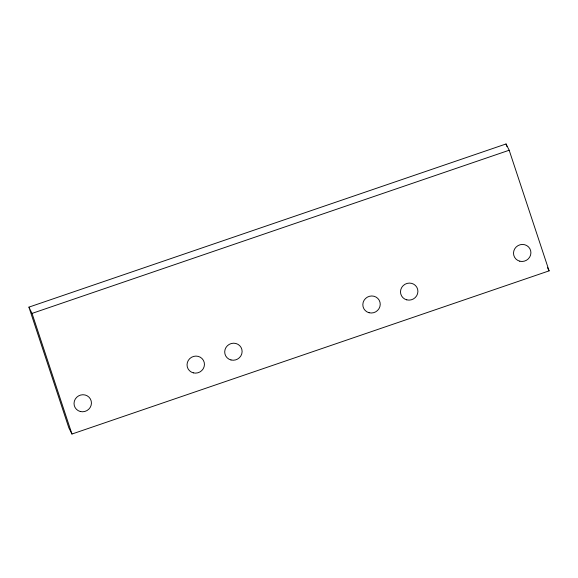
<?xml version="1.0" encoding="UTF-8"?>
<svg xmlns="http://www.w3.org/2000/svg" width="578" height="578" viewBox="0 0 578 578"><rect width="100%" height="100%" fill="white"/><g stroke="black" fill="none" stroke-linecap="round" stroke-linejoin="round"><path stroke-width="0.87" d="M28.9 307.142L506.046 143.965L509.182 150.237L549.1 270.858L71.954 434.035L68.818 427.763L28.9 307.142L32.036 313.413L71.954 434.035M32.036 313.413L509.182 150.237M547.532 267.722L549.1 270.858M506.046 143.965L506.899 146.53M80.306 411.5A8.764 8.453 -26.6 0 0 91.187 400.988A8.764 8.453 -26.6 0 0 76.708 397.281A8.764 8.453 -26.6 0 0 80.306 411.5M193.312 372.853A8.764 8.453 -26.6 0 0 204.193 362.334A8.764 8.453 -26.6 0 0 189.721 358.635A8.764 8.453 -26.6 0 0 193.312 372.853M230.983 359.964A8.764 8.453 -26.6 0 0 241.864 349.452A8.764 8.453 -26.6 0 0 227.385 345.745A8.764 8.453 -26.6 0 0 230.983 359.964M369.104 312.734A8.764 8.453 -26.6 0 0 379.984 302.222A8.764 8.453 -26.6 0 0 365.513 298.515A8.764 8.453 -26.6 0 0 369.104 312.734M406.775 299.852A8.764 8.453 -26.6 0 0 417.656 289.332A8.764 8.453 -26.6 0 0 403.177 285.633A8.764 8.453 -26.6 0 0 406.775 299.852M519.781 261.198A8.764 8.453 -26.6 0 0 530.662 250.686A8.764 8.453 -26.6 0 0 516.19 246.979A8.764 8.453 -26.6 0 0 519.781 261.198"/></g></svg>
